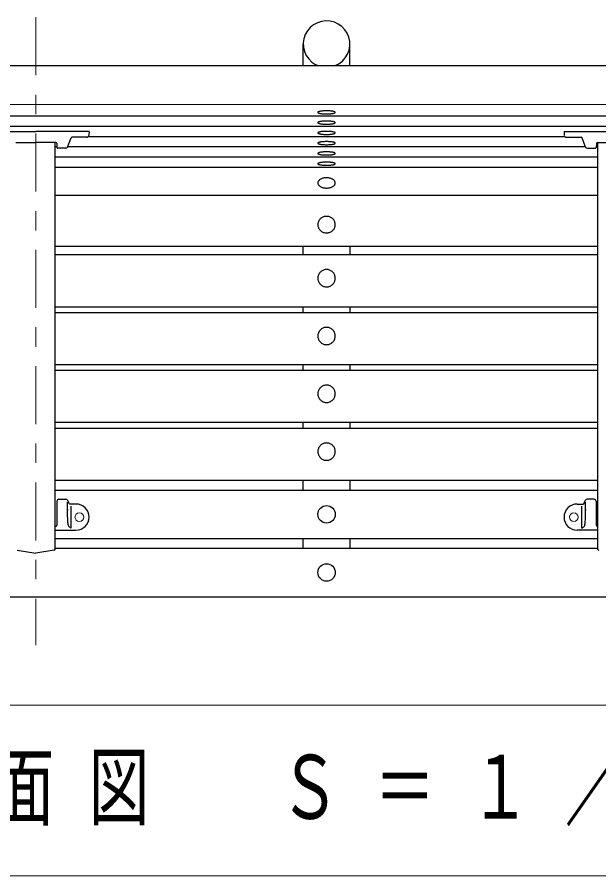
# Model space of a CAD drawing. Units: millimetres on the paper, scale 1:20. Extents: x -365 to 0, y 0 to 257.
# Drawn here: x -280.91 to -250.91, y 176.7 to 221 of the extents above; entities that cross this region are included whole.
import ezdxf

# ---------------------------------------------------------------- set-up
doc = ezdxf.new("R2010")
doc.units = ezdxf.units.MM
doc.linetypes.add('USER2', pattern=[6, 3, -1, 1, -1])
doc.layers.add('LY_1', color=7, linetype='Continuous', lineweight=25)
doc.styles.add('ＭＳ ゴシック', font='')
doc.styles.get('ＭＳ ゴシック').set_extended_font_data('MS Gothic')

msp = doc.modelspace()

# ---------------------------------------------------------------- linework, layer by layer
at = {"layer": 'LY_1', "linetype": 'USER2', "lineweight": 13}
msp.add_line((-279.955, 221.002), (-279.955, 188.603), dxfattribs=at)
at = {"layer": 'LY_1'}
for p, q in [((-266.155, 218.502), (-266.155, 219.615)), ((-263.755, 218.502), (-263.755, 219.615)), ((-309.705, 218.502), (-220.205, 218.502)), ((-309.705, 215.91), (-220.205, 215.91)), ((-309.705, 215.381), (-220.205, 215.381)), ((-282.705, 215.111), (-279.955, 215.111)), ((-277.205, 215.111), (-279.955, 215.111)), ((-277.218, 214.851), (-252.674, 214.851)), ((-277.205, 215.111), (-277.216, 214.906)), ((-252.705, 215.111), (-249.955, 215.111)), ((-252.705, 215.111), (-252.694, 214.906)), ((-280.988, 214.533), (-279.955, 214.533)), ((-278.922, 214.533), (-279.955, 214.533)), ((-278.955, 193.546), (-278.955, 214.533)), ((-278.872, 214.486), (-278.861, 214.283)), ((-278.317, 214.301), (-278.136, 214.779)), ((-277.315, 214.811), (-278.089, 214.811)), ((-252.594, 214.811), (-251.821, 214.811)), ((-251.592, 214.301), (-251.774, 214.779)), ((-251.037, 214.486), (-251.048, 214.283)), ((-250.988, 214.533), (-249.955, 214.533)), ((-250.955, 193.546), (-250.955, 214.533)), ((-278.955, 214.322), (-278.863, 214.322)), ((-278.411, 214.236), (-278.811, 214.236)), ((-278.309, 214.322), (-251.6, 214.322)), ((-251.499, 214.236), (-251.098, 214.236)), ((-278.955, 213.792), (-250.955, 213.792)), ((-278.955, 213.263), (-250.955, 213.263)), ((-278.955, 211.814), (-250.955, 211.814)), ((-278.955, 209.186), (-250.955, 209.186)), ((-266.17, 208.753), (-266.17, 209.186)), ((-263.74, 208.753), (-263.74, 209.186)), ((-278.955, 208.753), (-250.955, 208.753)), ((-278.955, 206.066), (-250.955, 206.066)), ((-266.17, 205.77), (-266.17, 206.066)), ((-263.74, 205.77), (-263.74, 206.066)), ((-278.955, 205.77), (-250.955, 205.77)), ((-278.955, 203.084), (-250.955, 203.084)), ((-266.17, 202.788), (-266.17, 203.084)), ((-263.74, 202.788), (-263.74, 203.084)), ((-278.955, 202.788), (-250.955, 202.788)), ((-278.955, 200.101), (-250.955, 200.101)), ((-278.955, 199.805), (-250.955, 199.805)), ((-266.17, 199.805), (-266.17, 200.101)), ((-263.74, 199.805), (-263.74, 200.101)), ((-278.955, 197.118), (-250.955, 197.118)), ((-266.17, 196.603), (-266.17, 197.118)), ((-263.74, 196.603), (-263.74, 197.118)), ((-278.955, 196.603), (-250.955, 196.603)), ((-278.859, 196.033), (-278.859, 194.791)), ((-278.759, 196.133), (-278.402, 196.133)), ((-278.319, 195.558), (-278.319, 195.975)), ((-278.217, 195.896), (-278.314, 196.08)), ((-277.88, 195.883), (-278.194, 195.883)), ((-252.03, 195.883), (-251.715, 195.883)), ((-251.693, 195.896), (-251.596, 196.08)), ((-251.591, 195.558), (-251.591, 195.975)), ((-251.151, 196.133), (-251.508, 196.133)), ((-251.051, 196.033), (-251.051, 194.791)), ((-278.123, 194.645), (-278.123, 195.782)), ((-251.787, 194.645), (-251.787, 195.782)), ((-278.955, 194.741), (-278.909, 194.741)), ((-278.955, 194.533), (-277.88, 194.533)), ((-250.955, 194.533), (-252.03, 194.533)), ((-250.955, 194.741), (-251.001, 194.741)), ((-278.955, 194.103), (-250.955, 194.103)), ((-266.17, 193.603), (-266.17, 194.103)), ((-263.74, 193.603), (-263.74, 194.103)), ((-278.955, 193.603), (-250.955, 193.603)), ((-280.912, 193.497), (-279.955, 193.353)), ((-278.997, 193.497), (-279.955, 193.353)), ((-309.705, 191.103), (-220.205, 191.103))]:
    msp.add_line(p, q, dxfattribs=at)
at = {"layer": 'LY_1', "lineweight": 13}
for p, q in [((-309.205, 216.489), (-220.705, 216.489)), ((-241.055, 185.503), (-288.855, 185.503)), ((-288.855, 176.703), (-241.055, 176.703))]:
    msp.add_line(p, q, dxfattribs=at)
at = {"layer": 'LY_1'}
for points in [[(-264.517, 218.502), (-264.317, 218.602), (-264.14, 218.737), (-263.99, 218.903), (-263.875, 219.094), (-263.796, 219.303), (-263.758, 219.522), (-263.762, 219.745), (-263.807, 219.963), (-263.892, 220.17), (-264.013, 220.357), (-264.168, 220.518), (-264.349, 220.648), (-264.552, 220.742), (-264.769, 220.797), (-264.992, 220.81), (-265.214, 220.783), (-265.427, 220.715), (-265.623, 220.608), (-265.796, 220.468), (-265.94, 220.297), (-266.05, 220.103), (-266.122, 219.892), (-266.153, 219.671), (-266.143, 219.449), (-266.092, 219.232), (-266.001, 219.029), (-265.873, 218.845), (-265.714, 218.689), (-265.56, 218.583), (-265.392, 218.501)], [(-278.123, 194.645), (-278.16, 194.663), (-278.195, 194.686), (-278.225, 194.713), (-278.25, 194.746), (-278.268, 194.783), (-278.28, 194.825), (-278.288, 194.873), (-278.294, 194.929), (-278.298, 194.998), (-278.303, 195.074), (-278.306, 195.154), (-278.309, 195.236), (-278.312, 195.316), (-278.314, 195.391), (-278.316, 195.46), (-278.317, 195.518), (-278.318, 195.564), (-278.318, 195.593), (-278.319, 195.604), (-278.319, 195.593), (-278.319, 195.558)], [(-251.787, 194.645), (-251.749, 194.663), (-251.714, 194.686), (-251.684, 194.713), (-251.659, 194.746), (-251.641, 194.783), (-251.63, 194.825), (-251.622, 194.873), (-251.616, 194.929), (-251.611, 194.998), (-251.607, 195.074), (-251.603, 195.154), (-251.6, 195.236), (-251.598, 195.316), (-251.595, 195.391), (-251.594, 195.46), (-251.593, 195.518), (-251.592, 195.564), (-251.591, 195.593), (-251.591, 195.604), (-251.591, 195.593), (-251.591, 195.558)]]:
    msp.add_lwpolyline(points, dxfattribs=at)
for points in [[(-265.405, 216.091), (-265.403, 216.084), (-265.398, 216.077), (-265.389, 216.07), (-265.378, 216.063), (-265.363, 216.057), (-265.344, 216.051), (-265.323, 216.045), (-265.3, 216.039), (-265.273, 216.034), (-265.244, 216.03), (-265.213, 216.025), (-265.18, 216.022), (-265.145, 216.019), (-265.109, 216.016), (-265.071, 216.014), (-265.033, 216.012), (-264.994, 216.011), (-264.955, 216.011), (-264.916, 216.011), (-264.877, 216.012), (-264.838, 216.014), (-264.801, 216.016), (-264.765, 216.019), (-264.73, 216.022), (-264.697, 216.025), (-264.666, 216.03), (-264.637, 216.034), (-264.61, 216.039), (-264.586, 216.045), (-264.565, 216.051), (-264.547, 216.057), (-264.532, 216.063), (-264.52, 216.07), (-264.512, 216.077), (-264.506, 216.084), (-264.505, 216.091), (-264.506, 216.097), (-264.512, 216.104), (-264.52, 216.111), (-264.532, 216.118), (-264.547, 216.124), (-264.565, 216.13), (-264.586, 216.136), (-264.61, 216.142), (-264.637, 216.147), (-264.666, 216.151), (-264.697, 216.156), (-264.73, 216.159), (-264.765, 216.163), (-264.801, 216.165), (-264.838, 216.167), (-264.877, 216.169), (-264.916, 216.17), (-264.955, 216.17), (-264.994, 216.17), (-265.033, 216.169), (-265.071, 216.167), (-265.109, 216.165), (-265.145, 216.163), (-265.18, 216.159), (-265.213, 216.156), (-265.244, 216.151), (-265.273, 216.147), (-265.3, 216.142), (-265.323, 216.136), (-265.344, 216.13), (-265.363, 216.124), (-265.378, 216.118), (-265.389, 216.111), (-265.398, 216.104), (-265.403, 216.097)], [(-265.405, 215.561), (-265.403, 215.554), (-265.398, 215.547), (-265.389, 215.54), (-265.378, 215.534), (-265.363, 215.527), (-265.344, 215.521), (-265.323, 215.515), (-265.3, 215.51), (-265.273, 215.505), (-265.244, 215.5), (-265.213, 215.496), (-265.18, 215.492), (-265.145, 215.489), (-265.109, 215.486), (-265.071, 215.484), (-265.033, 215.483), (-264.994, 215.482), (-264.955, 215.482), (-264.916, 215.482), (-264.877, 215.483), (-264.838, 215.484), (-264.801, 215.486), (-264.765, 215.489), (-264.73, 215.492), (-264.697, 215.496), (-264.666, 215.5), (-264.637, 215.505), (-264.61, 215.51), (-264.586, 215.515), (-264.565, 215.521), (-264.547, 215.527), (-264.532, 215.534), (-264.52, 215.54), (-264.512, 215.547), (-264.506, 215.554), (-264.505, 215.561), (-264.506, 215.568), (-264.512, 215.575), (-264.52, 215.582), (-264.532, 215.588), (-264.547, 215.595), (-264.565, 215.601), (-264.586, 215.607), (-264.61, 215.612), (-264.637, 215.617), (-264.666, 215.622), (-264.697, 215.626), (-264.73, 215.63), (-264.765, 215.633), (-264.801, 215.636), (-264.838, 215.638), (-264.877, 215.639), (-264.916, 215.64), (-264.955, 215.64), (-264.994, 215.64), (-265.033, 215.639), (-265.071, 215.638), (-265.109, 215.636), (-265.145, 215.633), (-265.18, 215.63), (-265.213, 215.626), (-265.244, 215.622), (-265.273, 215.617), (-265.3, 215.612), (-265.323, 215.607), (-265.344, 215.601), (-265.363, 215.595), (-265.378, 215.588), (-265.389, 215.582), (-265.398, 215.575), (-265.403, 215.568)], [(-265.405, 215.032), (-265.403, 215.025), (-265.398, 215.018), (-265.389, 215.011), (-265.378, 215.004), (-265.363, 214.998), (-265.344, 214.992), (-265.323, 214.986), (-265.3, 214.98), (-265.273, 214.975), (-265.244, 214.971), (-265.213, 214.966), (-265.18, 214.963), (-265.145, 214.96), (-265.109, 214.957), (-265.071, 214.955), (-265.033, 214.953), (-264.994, 214.952), (-264.955, 214.952), (-264.916, 214.952), (-264.877, 214.953), (-264.838, 214.955), (-264.801, 214.957), (-264.765, 214.96), (-264.73, 214.963), (-264.697, 214.966), (-264.666, 214.971), (-264.637, 214.975), (-264.61, 214.98), (-264.586, 214.986), (-264.565, 214.992), (-264.547, 214.998), (-264.532, 215.004), (-264.52, 215.011), (-264.512, 215.018), (-264.506, 215.025), (-264.505, 215.032), (-264.506, 215.038), (-264.512, 215.045), (-264.52, 215.052), (-264.532, 215.059), (-264.547, 215.065), (-264.565, 215.071), (-264.586, 215.077), (-264.61, 215.083), (-264.637, 215.088), (-264.666, 215.092), (-264.697, 215.097), (-264.73, 215.1), (-264.765, 215.104), (-264.801, 215.106), (-264.838, 215.108), (-264.877, 215.11), (-264.916, 215.111), (-264.955, 215.111), (-264.994, 215.111), (-265.033, 215.11), (-265.071, 215.108), (-265.109, 215.106), (-265.145, 215.104), (-265.18, 215.1), (-265.213, 215.097), (-265.244, 215.092), (-265.273, 215.088), (-265.3, 215.083), (-265.323, 215.077), (-265.344, 215.071), (-265.363, 215.065), (-265.378, 215.059), (-265.389, 215.052), (-265.398, 215.045), (-265.403, 215.038)], [(-265.405, 214.502), (-265.403, 214.495), (-265.398, 214.488), (-265.389, 214.481), (-265.378, 214.475), (-265.363, 214.468), (-265.344, 214.462), (-265.323, 214.456), (-265.3, 214.451), (-265.273, 214.446), (-265.244, 214.441), (-265.213, 214.437), (-265.18, 214.433), (-265.145, 214.43), (-265.109, 214.427), (-265.071, 214.425), (-265.033, 214.424), (-264.994, 214.423), (-264.955, 214.423), (-264.916, 214.423), (-264.877, 214.424), (-264.838, 214.425), (-264.801, 214.427), (-264.765, 214.43), (-264.73, 214.433), (-264.697, 214.437), (-264.666, 214.441), (-264.637, 214.446), (-264.61, 214.451), (-264.586, 214.456), (-264.565, 214.462), (-264.547, 214.468), (-264.532, 214.475), (-264.52, 214.481), (-264.512, 214.488), (-264.506, 214.495), (-264.505, 214.502), (-264.506, 214.509), (-264.512, 214.516), (-264.52, 214.523), (-264.532, 214.529), (-264.547, 214.536), (-264.565, 214.542), (-264.586, 214.548), (-264.61, 214.553), (-264.637, 214.558), (-264.666, 214.563), (-264.697, 214.567), (-264.73, 214.571), (-264.765, 214.574), (-264.801, 214.577), (-264.838, 214.579), (-264.877, 214.58), (-264.916, 214.581), (-264.955, 214.581), (-264.994, 214.581), (-265.033, 214.58), (-265.071, 214.579), (-265.109, 214.577), (-265.145, 214.574), (-265.18, 214.571), (-265.213, 214.567), (-265.244, 214.563), (-265.273, 214.558), (-265.3, 214.553), (-265.323, 214.548), (-265.344, 214.542), (-265.363, 214.536), (-265.378, 214.529), (-265.389, 214.523), (-265.398, 214.516), (-265.403, 214.509)], [(-265.405, 213.973), (-265.403, 213.966), (-265.398, 213.959), (-265.389, 213.952), (-265.378, 213.945), (-265.363, 213.939), (-265.344, 213.933), (-265.323, 213.927), (-265.3, 213.921), (-265.273, 213.916), (-265.244, 213.912), (-265.213, 213.907), (-265.18, 213.904), (-265.145, 213.901), (-265.109, 213.898), (-265.071, 213.896), (-265.033, 213.894), (-264.994, 213.893), (-264.955, 213.893), (-264.916, 213.893), (-264.877, 213.894), (-264.838, 213.896), (-264.801, 213.898), (-264.765, 213.901), (-264.73, 213.904), (-264.697, 213.907), (-264.666, 213.912), (-264.637, 213.916), (-264.61, 213.921), (-264.586, 213.927), (-264.565, 213.933), (-264.547, 213.939), (-264.532, 213.945), (-264.52, 213.952), (-264.512, 213.959), (-264.506, 213.966), (-264.505, 213.973), (-264.506, 213.979), (-264.512, 213.986), (-264.52, 213.993), (-264.532, 214), (-264.547, 214.006), (-264.565, 214.012), (-264.586, 214.018), (-264.61, 214.024), (-264.637, 214.029), (-264.666, 214.033), (-264.697, 214.038), (-264.73, 214.041), (-264.765, 214.044), (-264.801, 214.047), (-264.838, 214.049), (-264.877, 214.051), (-264.916, 214.052), (-264.955, 214.052), (-264.994, 214.052), (-265.033, 214.051), (-265.071, 214.049), (-265.109, 214.047), (-265.145, 214.044), (-265.18, 214.041), (-265.213, 214.038), (-265.244, 214.033), (-265.273, 214.029), (-265.3, 214.024), (-265.323, 214.018), (-265.344, 214.012), (-265.363, 214.006), (-265.378, 214), (-265.389, 213.993), (-265.398, 213.986), (-265.403, 213.979)], [(-265.405, 213.443), (-265.403, 213.436), (-265.398, 213.429), (-265.389, 213.422), (-265.378, 213.416), (-265.363, 213.409), (-265.344, 213.403), (-265.323, 213.397), (-265.3, 213.392), (-265.273, 213.387), (-265.244, 213.382), (-265.213, 213.378), (-265.18, 213.374), (-265.145, 213.371), (-265.109, 213.368), (-265.071, 213.366), (-265.033, 213.365), (-264.994, 213.364), (-264.955, 213.364), (-264.916, 213.364), (-264.877, 213.365), (-264.838, 213.366), (-264.801, 213.368), (-264.765, 213.371), (-264.73, 213.374), (-264.697, 213.378), (-264.666, 213.382), (-264.637, 213.387), (-264.61, 213.392), (-264.586, 213.397), (-264.565, 213.403), (-264.547, 213.409), (-264.532, 213.416), (-264.52, 213.422), (-264.512, 213.429), (-264.506, 213.436), (-264.505, 213.443), (-264.506, 213.45), (-264.512, 213.457), (-264.52, 213.464), (-264.532, 213.47), (-264.547, 213.477), (-264.565, 213.483), (-264.586, 213.489), (-264.61, 213.494), (-264.637, 213.499), (-264.666, 213.504), (-264.697, 213.508), (-264.73, 213.512), (-264.765, 213.515), (-264.801, 213.518), (-264.838, 213.52), (-264.877, 213.521), (-264.916, 213.522), (-264.955, 213.522), (-264.994, 213.522), (-265.033, 213.521), (-265.071, 213.52), (-265.109, 213.518), (-265.145, 213.515), (-265.18, 213.512), (-265.213, 213.508), (-265.244, 213.504), (-265.273, 213.499), (-265.3, 213.494), (-265.323, 213.489), (-265.344, 213.483), (-265.363, 213.477), (-265.378, 213.47), (-265.389, 213.464), (-265.398, 213.457), (-265.403, 213.45)], [(-265.405, 212.45), (-265.403, 212.427), (-265.398, 212.404), (-265.389, 212.381), (-265.378, 212.359), (-265.363, 212.338), (-265.344, 212.318), (-265.323, 212.298), (-265.3, 212.28), (-265.273, 212.263), (-265.244, 212.247), (-265.213, 212.233), (-265.18, 212.221), (-265.145, 212.21), (-265.109, 212.201), (-265.071, 212.194), (-265.033, 212.189), (-264.994, 212.186), (-264.955, 212.185), (-264.916, 212.186), (-264.877, 212.189), (-264.838, 212.194), (-264.801, 212.201), (-264.765, 212.21), (-264.73, 212.221), (-264.697, 212.233), (-264.666, 212.247), (-264.637, 212.263), (-264.61, 212.28), (-264.586, 212.298), (-264.565, 212.318), (-264.547, 212.338), (-264.532, 212.359), (-264.52, 212.381), (-264.512, 212.404), (-264.506, 212.427), (-264.505, 212.45), (-264.506, 212.473), (-264.512, 212.496), (-264.52, 212.518), (-264.532, 212.54), (-264.547, 212.562), (-264.565, 212.582), (-264.586, 212.602), (-264.61, 212.62), (-264.637, 212.637), (-264.666, 212.652), (-264.697, 212.667), (-264.73, 212.679), (-264.765, 212.69), (-264.801, 212.698), (-264.838, 212.705), (-264.877, 212.71), (-264.916, 212.713), (-264.955, 212.714), (-264.994, 212.713), (-265.033, 212.71), (-265.071, 212.705), (-265.109, 212.698), (-265.145, 212.69), (-265.18, 212.679), (-265.213, 212.667), (-265.244, 212.652), (-265.273, 212.637), (-265.3, 212.62), (-265.323, 212.602), (-265.344, 212.582), (-265.363, 212.562), (-265.378, 212.54), (-265.389, 212.518), (-265.398, 212.496), (-265.403, 212.473)], [(-265.405, 210.301), (-265.403, 210.263), (-265.398, 210.227), (-265.389, 210.19), (-265.378, 210.155), (-265.363, 210.121), (-265.344, 210.088), (-265.323, 210.056), (-265.3, 210.027), (-265.273, 210), (-265.244, 209.975), (-265.213, 209.952), (-265.18, 209.932), (-265.145, 209.915), (-265.109, 209.901), (-265.071, 209.89), (-265.033, 209.881), (-264.994, 209.877), (-264.955, 209.875), (-264.916, 209.877), (-264.877, 209.881), (-264.838, 209.89), (-264.801, 209.901), (-264.765, 209.915), (-264.73, 209.932), (-264.697, 209.952), (-264.666, 209.975), (-264.637, 210), (-264.61, 210.027), (-264.586, 210.056), (-264.565, 210.088), (-264.547, 210.121), (-264.532, 210.155), (-264.52, 210.19), (-264.512, 210.227), (-264.506, 210.263), (-264.505, 210.301), (-264.506, 210.338), (-264.512, 210.374), (-264.52, 210.411), (-264.532, 210.446), (-264.547, 210.48), (-264.565, 210.513), (-264.586, 210.545), (-264.61, 210.574), (-264.637, 210.601), (-264.666, 210.626), (-264.697, 210.649), (-264.73, 210.669), (-264.765, 210.686), (-264.801, 210.7), (-264.838, 210.712), (-264.877, 210.72), (-264.916, 210.724), (-264.955, 210.726), (-264.994, 210.724), (-265.033, 210.72), (-265.071, 210.712), (-265.109, 210.7), (-265.145, 210.686), (-265.18, 210.669), (-265.213, 210.649), (-265.244, 210.626), (-265.273, 210.601), (-265.3, 210.574), (-265.323, 210.545), (-265.344, 210.513), (-265.363, 210.48), (-265.378, 210.446), (-265.389, 210.411), (-265.398, 210.374), (-265.403, 210.338)], [(-265.405, 207.535), (-265.403, 207.496), (-265.398, 207.458), (-265.389, 207.42), (-265.378, 207.382), (-265.363, 207.346), (-265.344, 207.312), (-265.323, 207.279), (-265.3, 207.248), (-265.273, 207.219), (-265.244, 207.193), (-265.213, 207.169), (-265.18, 207.148), (-265.145, 207.13), (-265.109, 207.115), (-265.071, 207.103), (-265.033, 207.095), (-264.994, 207.09), (-264.955, 207.088), (-264.916, 207.09), (-264.877, 207.095), (-264.838, 207.103), (-264.801, 207.115), (-264.765, 207.13), (-264.73, 207.148), (-264.697, 207.169), (-264.666, 207.193), (-264.637, 207.219), (-264.61, 207.248), (-264.586, 207.279), (-264.565, 207.312), (-264.547, 207.346), (-264.532, 207.382), (-264.52, 207.42), (-264.512, 207.458), (-264.506, 207.496), (-264.505, 207.535), (-264.506, 207.574), (-264.512, 207.613), (-264.52, 207.651), (-264.532, 207.689), (-264.547, 207.725), (-264.565, 207.759), (-264.586, 207.792), (-264.61, 207.823), (-264.637, 207.852), (-264.666, 207.878), (-264.697, 207.902), (-264.73, 207.923), (-264.765, 207.941), (-264.801, 207.956), (-264.838, 207.968), (-264.877, 207.976), (-264.916, 207.981), (-264.955, 207.983), (-264.994, 207.981), (-265.033, 207.976), (-265.071, 207.968), (-265.109, 207.956), (-265.145, 207.941), (-265.18, 207.923), (-265.213, 207.902), (-265.244, 207.878), (-265.273, 207.852), (-265.3, 207.823), (-265.323, 207.792), (-265.344, 207.759), (-265.363, 207.725), (-265.378, 207.689), (-265.389, 207.651), (-265.398, 207.613), (-265.403, 207.574)], [(-265.405, 204.553), (-265.403, 204.514), (-265.398, 204.475), (-265.389, 204.437), (-265.378, 204.4), (-265.363, 204.364), (-265.344, 204.329), (-265.323, 204.296), (-265.3, 204.265), (-265.273, 204.236), (-265.244, 204.21), (-265.213, 204.186), (-265.18, 204.165), (-265.145, 204.147), (-265.109, 204.132), (-265.071, 204.121), (-265.033, 204.112), (-264.994, 204.107), (-264.955, 204.105), (-264.916, 204.107), (-264.877, 204.112), (-264.838, 204.121), (-264.801, 204.132), (-264.765, 204.147), (-264.73, 204.165), (-264.697, 204.186), (-264.666, 204.21), (-264.637, 204.236), (-264.61, 204.265), (-264.586, 204.296), (-264.565, 204.329), (-264.547, 204.364), (-264.532, 204.4), (-264.52, 204.437), (-264.512, 204.475), (-264.506, 204.514), (-264.505, 204.553), (-264.506, 204.592), (-264.512, 204.631), (-264.52, 204.669), (-264.532, 204.706), (-264.547, 204.742), (-264.565, 204.777), (-264.586, 204.809), (-264.61, 204.84), (-264.637, 204.869), (-264.666, 204.896), (-264.697, 204.919), (-264.73, 204.94), (-264.765, 204.958), (-264.801, 204.973), (-264.838, 204.985), (-264.877, 204.993), (-264.916, 204.999), (-264.955, 205), (-264.994, 204.999), (-265.033, 204.993), (-265.071, 204.985), (-265.109, 204.973), (-265.145, 204.958), (-265.18, 204.94), (-265.213, 204.919), (-265.244, 204.896), (-265.273, 204.869), (-265.3, 204.84), (-265.323, 204.809), (-265.344, 204.777), (-265.363, 204.742), (-265.378, 204.706), (-265.389, 204.669), (-265.398, 204.631), (-265.403, 204.592)], [(-265.405, 201.57), (-265.403, 201.531), (-265.398, 201.493), (-265.389, 201.454), (-265.378, 201.417), (-265.363, 201.381), (-265.344, 201.347), (-265.323, 201.314), (-265.3, 201.283), (-265.273, 201.254), (-265.244, 201.228), (-265.213, 201.204), (-265.18, 201.183), (-265.145, 201.165), (-265.109, 201.15), (-265.071, 201.138), (-265.033, 201.13), (-264.994, 201.125), (-264.955, 201.123), (-264.916, 201.125), (-264.877, 201.13), (-264.838, 201.138), (-264.801, 201.15), (-264.765, 201.165), (-264.73, 201.183), (-264.697, 201.204), (-264.666, 201.228), (-264.637, 201.254), (-264.61, 201.283), (-264.586, 201.314), (-264.565, 201.347), (-264.547, 201.381), (-264.532, 201.417), (-264.52, 201.454), (-264.512, 201.493), (-264.506, 201.531), (-264.505, 201.57), (-264.506, 201.609), (-264.512, 201.648), (-264.52, 201.686), (-264.532, 201.723), (-264.547, 201.759), (-264.565, 201.794), (-264.586, 201.827), (-264.61, 201.858), (-264.637, 201.887), (-264.666, 201.913), (-264.697, 201.937), (-264.73, 201.958), (-264.765, 201.976), (-264.801, 201.991), (-264.838, 202.002), (-264.877, 202.011), (-264.916, 202.016), (-264.955, 202.018), (-264.994, 202.016), (-265.033, 202.011), (-265.071, 202.002), (-265.109, 201.991), (-265.145, 201.976), (-265.18, 201.958), (-265.213, 201.937), (-265.244, 201.913), (-265.273, 201.887), (-265.3, 201.858), (-265.323, 201.827), (-265.344, 201.794), (-265.363, 201.759), (-265.378, 201.723), (-265.389, 201.686), (-265.398, 201.648), (-265.403, 201.609)], [(-265.405, 198.588), (-265.403, 198.549), (-265.398, 198.51), (-265.389, 198.472), (-265.378, 198.435), (-265.363, 198.398), (-265.344, 198.364), (-265.323, 198.331), (-265.3, 198.3), (-265.273, 198.271), (-265.244, 198.245), (-265.213, 198.221), (-265.18, 198.2), (-265.145, 198.182), (-265.109, 198.167), (-265.071, 198.155), (-265.033, 198.147), (-264.994, 198.142), (-264.955, 198.14), (-264.916, 198.142), (-264.877, 198.147), (-264.838, 198.155), (-264.801, 198.167), (-264.765, 198.182), (-264.73, 198.2), (-264.697, 198.221), (-264.666, 198.245), (-264.637, 198.271), (-264.61, 198.3), (-264.586, 198.331), (-264.565, 198.364), (-264.547, 198.398), (-264.532, 198.435), (-264.52, 198.472), (-264.512, 198.51), (-264.506, 198.549), (-264.505, 198.588), (-264.506, 198.627), (-264.512, 198.665), (-264.52, 198.703), (-264.532, 198.741), (-264.547, 198.777), (-264.565, 198.811), (-264.586, 198.844), (-264.61, 198.875), (-264.637, 198.904), (-264.666, 198.93), (-264.697, 198.954), (-264.73, 198.975), (-264.765, 198.993), (-264.801, 199.008), (-264.838, 199.02), (-264.877, 199.028), (-264.916, 199.033), (-264.955, 199.035), (-264.994, 199.033), (-265.033, 199.028), (-265.071, 199.02), (-265.109, 199.008), (-265.145, 198.993), (-265.18, 198.975), (-265.213, 198.954), (-265.244, 198.93), (-265.273, 198.904), (-265.3, 198.875), (-265.323, 198.844), (-265.344, 198.811), (-265.363, 198.777), (-265.378, 198.741), (-265.389, 198.703), (-265.398, 198.665), (-265.403, 198.627)]]:
    msp.add_lwpolyline(points, close=True, dxfattribs=at)
for centre in [(-264.955, 195.353), (-264.955, 192.353)]:
    msp.add_circle(centre, 0.45, dxfattribs=at)
at = {"layer": 'LY_1', "lineweight": 13}
for centre in [(-277.705, 195.208), (-252.205, 195.208)]:
    msp.add_circle(centre, 0.225, dxfattribs=at)
at = {"layer": 'LY_1'}
for centre, radius, start, end in [((-277.315, 214.911), 0.1, 270, 357), ((-252.594, 214.911), 0.1, 183, 270), ((-278.922, 214.483), 0.05, 3, 90), ((-278.089, 214.761), 0.05, 90, 159.2031), ((-251.821, 214.761), 0.05, 20.7969, 90), ((-250.988, 214.483), 0.05, 90, 177), ((-278.811, 214.286), 0.05, 183, 270), ((-278.411, 214.336), 0.1, 270, 339.2031), ((-251.499, 214.336), 0.1, 200.7969, 270), ((-251.098, 214.286), 0.05, 270, 357), ((-278.759, 196.033), 0.1, 90, 180), ((-278.402, 196.033), 0.1, 27.8675, 90), ((-278.194, 195.908), 0.025, 207.8675, 270), ((-277.88, 195.208), 0.675, 270, 90), ((-252.03, 195.208), 0.675, 90, 270), ((-251.715, 195.908), 0.025, 270, 332.1325), ((-251.508, 196.033), 0.1, 90, 152.1325), ((-251.151, 196.033), 0.1, 0, 90), ((-278.909, 194.791), 0.05, 270, 0), ((-251.001, 194.791), 0.05, 180, 270), ((-279.005, 193.546), 0.05, 278.5308, 0), ((-250.905, 193.546), 0.05, 180, 261.4692)]:
    msp.add_arc(centre, radius, start, end, dxfattribs=at)

# ---------------------------------------------------------------- texts
at = {"layer": 'LY_1', "insert": (-264.955, 181.103), "char_height": 3.299, "attachment_point": 5, "style": 'ＭＳ ゴシック'}
msp.add_mtext('\\T1.56;\\W0.7;平面図\u3000Ｓ＝１／20', dxfattribs=at)

doc.saveas('drawing.dxf')
